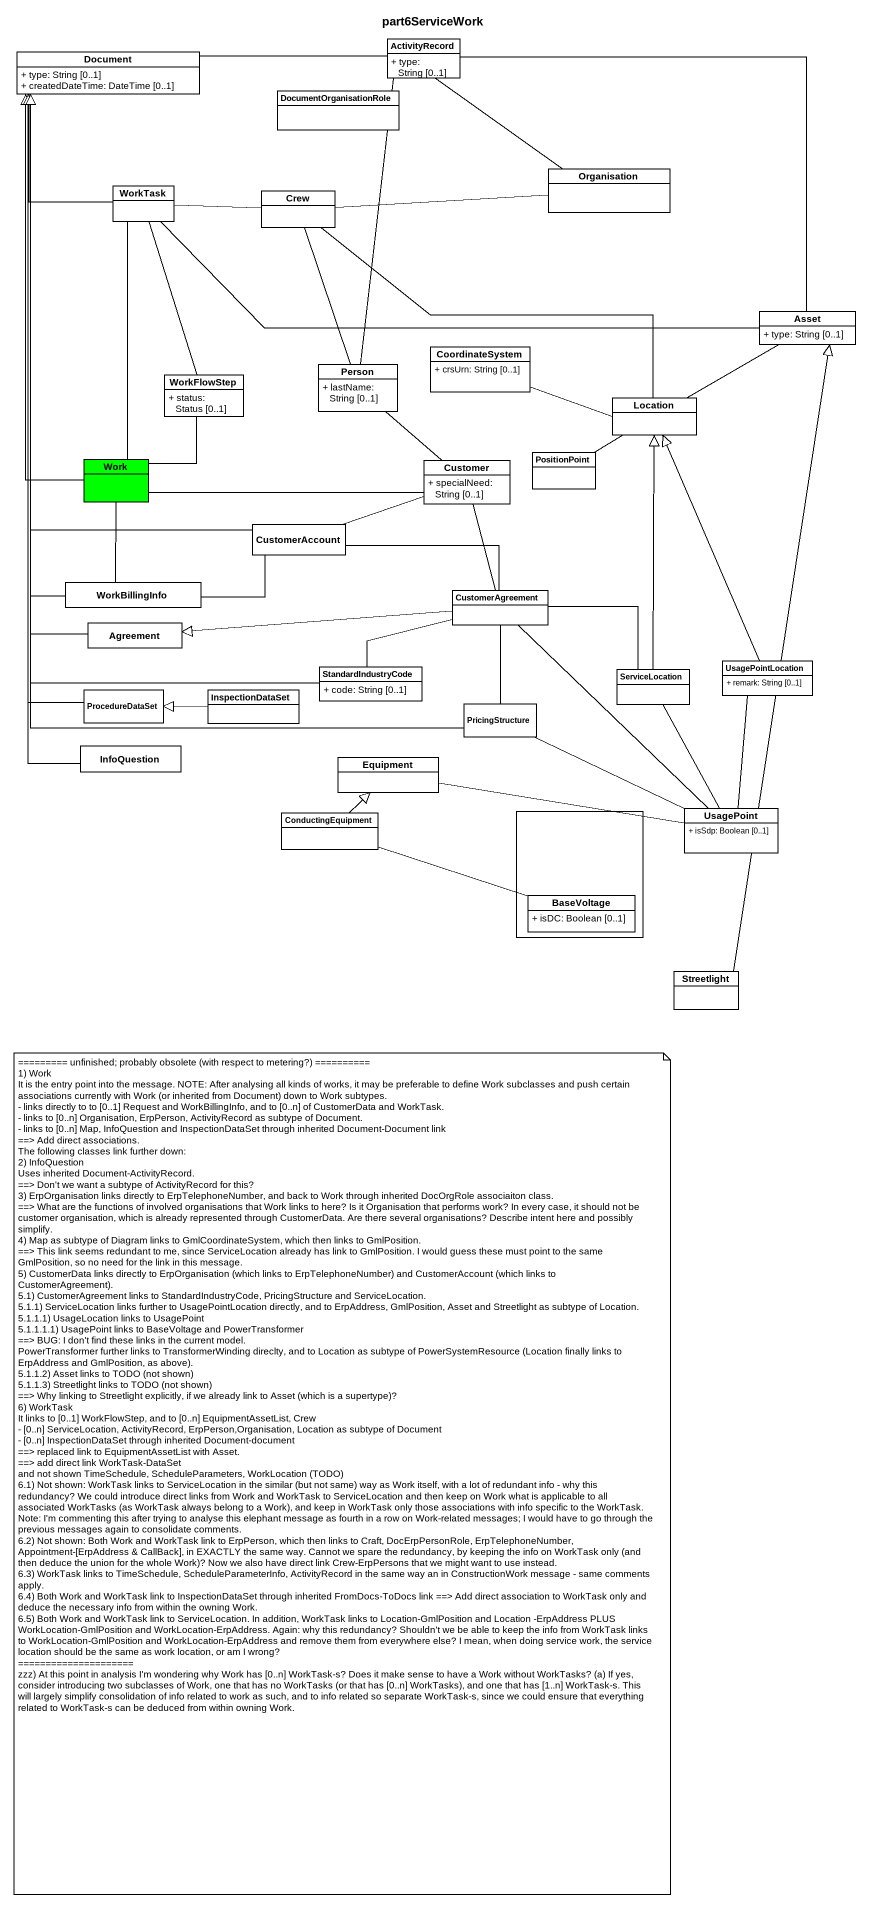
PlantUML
@startuml
title part6ServiceWork
hide circle
hide empty members
skinparam classAttributeIconSize 0
class ActivityRecord {
  + type: String [0..1]
}
class Document {
  + type: String [0..1]
  + createdDateTime: DateTime [0..1]
}
class DocumentOrganisationRole
class Organisation
class WorkTask
class Crew
class Asset {
  + type: String [0..1]
}
class "Person" as Person_ {
  + lastName: String [0..1]
}
class CoordinateSystem {
  + crsUrn: String [0..1]
}
class WorkFlowStep {
  + status: Status [0..1]
}
class Location
class Work #00FF00
class Customer {
  + specialNeed: String [0..1]
}
class PositionPoint
class CustomerAccount
class WorkBillingInfo
class CustomerAgreement
class Agreement
class StandardIndustryCode {
  + code: String [0..1]
}
class ServiceLocation
class UsagePointLocation {
  + remark: String [0..1]
}
class ProcedureDataSet
class InspectionDataSet
class PricingStructure
class InfoQuestion
class Equipment
class ConductingEquipment
rectangle " " as rectangle1 {
  class BaseVoltage {
    + isDC: Boolean [0..1]
  }
}
class UsagePoint {
  + isSdp: Boolean [0..1]
}
class Streetlight
Document -right- ActivityRecord
Organisation -up- ActivityRecord
WorkTask -up-|> Document
WorkTask -right- Crew
Crew -right- Organisation
Crew -- Person_
Crew -right- Location
Asset -up- ActivityRecord
Asset -left- WorkTask
Asset -left- Location
Person_ -up- ActivityRecord
WorkFlowStep -up- WorkTask
WorkFlowStep -- Work
Location -left- CoordinateSystem
Location -left- PositionPoint
Work -up-|> Document
Work -up- WorkTask
Customer -up- Person_
Customer -left- Work
Customer -left- CustomerAccount
Customer -- CustomerAgreement
CustomerAccount -up-|> Document
CustomerAccount -left- WorkBillingInfo
CustomerAccount -right- CustomerAgreement
WorkBillingInfo -up-|> Document
WorkBillingInfo -up- Work
CustomerAgreement -left-|> Agreement
CustomerAgreement -left- StandardIndustryCode
CustomerAgreement -right- ServiceLocation
CustomerAgreement -- PricingStructure
CustomerAgreement -- UsagePoint
Agreement -up-|> Document
StandardIndustryCode -up-|> Document
ServiceLocation -up-|> Location
ServiceLocation -- UsagePoint
UsagePointLocation -up-|> Location
UsagePointLocation -- UsagePoint
ProcedureDataSet -up-|> Document
InspectionDataSet -left-|> ProcedureDataSet
PricingStructure -up-|> Document
PricingStructure -right- UsagePoint
InfoQuestion -up-|> Document
ConductingEquipment -up-|> Equipment
UsagePoint -left- Equipment
BaseVoltage -left- ConductingEquipment
Streetlight -up-|> Asset
note as N1
  ~========= unfinished; probably obsolete (with respect to metering?) ==========
  1) Work
  It is the entry point into the message. NOTE: After analysing all kinds of works, it may be preferable to define Work subclasses and push certain associations currently with Work (or inherited from Document) down to Work subtypes.
  - links directly to to [0..1] Request and WorkBillingInfo, and to [0..n] of CustomerData and WorkTask.
  - links to [0..n] Organisation, ErpPerson, ActivityRecord as subtype of Document.
  - links to [0..n] Map, InfoQuestion and InspectionDataSet through inherited Document-Document link
  ~==> Add direct associations.
  The following classes link further down:
  2) InfoQuestion
  Uses inherited Document-ActivityRecord.
  ~==> Don't we want a subtype of ActivityRecord for this?
  3) ErpOrganisation links directly to ErpTelephoneNumber, and back to Work through inherited DocOrgRole associaiton class.
  ~==> What are the functions of involved organisations that Work links to here? Is it Organisation that performs work? In every case, it should not be customer organisation, which is already represented through CustomerData. Are there several organisations? Describe intent here and possibly simplify.
  4) Map as subtype of Diagram links to GmlCoordinateSystem, which then links to GmlPosition.
  ~==> This link seems redundant to me, since ServiceLocation already has link to GmlPosition. I would guess these must point to the same GmlPosition, so no need for the link in this message.
  5) CustomerData links directly to ErpOrganisation (which links to ErpTelephoneNumber) and CustomerAccount (which links to CustomerAgreement).
  5.1) CustomerAgreement links to StandardIndustryCode, PricingStructure and ServiceLocation.
  5.1.1) ServiceLocation links further to UsagePointLocation directly, and to ErpAddress, GmlPosition, Asset and Streetlight as subtype of Location.
  5.1.1.1) UsageLocation links to UsagePoint
  5.1.1.1.1) UsagePoint links to BaseVoltage and PowerTransformer
  ~==> BUG: I don't find these links in the current model.
  PowerTransformer further links to TransformerWinding direclty, and to Location as subtype of PowerSystemResource (Location finally links to ErpAddress and GmlPosition, as above).
  5.1.1.2) Asset links to TODO (not shown)
  5.1.1.3) Streetlight links to TODO (not shown)
  ~==> Why linking to Streetlight explicitly, if we already link to Asset (which is a supertype)?
  6) WorkTask
  It links to [0..1] WorkFlowStep, and to [0..n] EquipmentAssetList, Crew
  - [0..n] ServiceLocation, ActivityRecord, ErpPerson,Organisation, Location as subtype of Document
  - [0..n] InspectionDataSet through inherited Document-document
  ~==> replaced link to EquipmentAssetList with Asset.
  ~==> add direct link WorkTask-DataSet
  and not shown TimeSchedule, ScheduleParameters, WorkLocation (TODO)
  6.1) Not shown: WorkTask links to ServiceLocation in the similar (but not same) way as Work itself, with a lot of redundant info - why this redundancy? We could introduce direct links from Work and WorkTask to ServiceLocation and then keep on Work what is applicable to all associated WorkTasks (as WorkTask always belong to a Work), and keep in WorkTask only those associations with info specific to the WorkTask. Note: I'm commenting this after trying to analyse this elephant message as fourth in a row on Work-related messages; I would have to go through the previous messages again to consolidate comments.
  6.2) Not shown: Both Work and WorkTask link to ErpPerson, which then links to Craft, DocErpPersonRole, ErpTelephoneNumber, Appointment-[ErpAddress & CallBack], in EXACTLY the same way. Cannot we spare the redundancy, by keeping the info on WorkTask only (and then deduce the union for the whole Work)? Now we also have direct link Crew-ErpPersons that we might want to use instead.
  6.3) WorkTask links to TimeSchedule, ScheduleParameterInfo, ActivityRecord in the same way an in ConstructionWork message - same comments apply.
  6.4) Both Work and WorkTask link to InspectionDataSet through inherited FromDocs-ToDocs link ==> Add direct association to WorkTask only and deduce the necessary info from within the owning Work.
  6.5) Both Work and WorkTask link to ServiceLocation. In addition, WorkTask links to Location-GmlPosition and Location -ErpAddress PLUS WorkLocation-GmlPosition and WorkLocation-ErpAddress. Again: why this redundancy? Shouldn't we be able to keep the info from WorkTask links to WorkLocation-GmlPosition and WorkLocation-ErpAddress and remove them from everywhere else? I mean, when doing service work, the service location should be the same as work location, or am I wrong?
  ~=====================
  zzz) At this point in analysis I'm wondering why Work has [0..n] WorkTask-s? Does it make sense to have a Work without WorkTasks? (a) If yes, consider introducing two subclasses of Work, one that has no WorkTasks (or that has [0..n] WorkTasks), and one that has [1..n] WorkTask-s. This will largely simplify consolidation of info related to work as such, and to info related so separate WorkTask-s, since we could ensure that everything related to WorkTask-s can be deduced from within owning Work.
end note
@enduml
